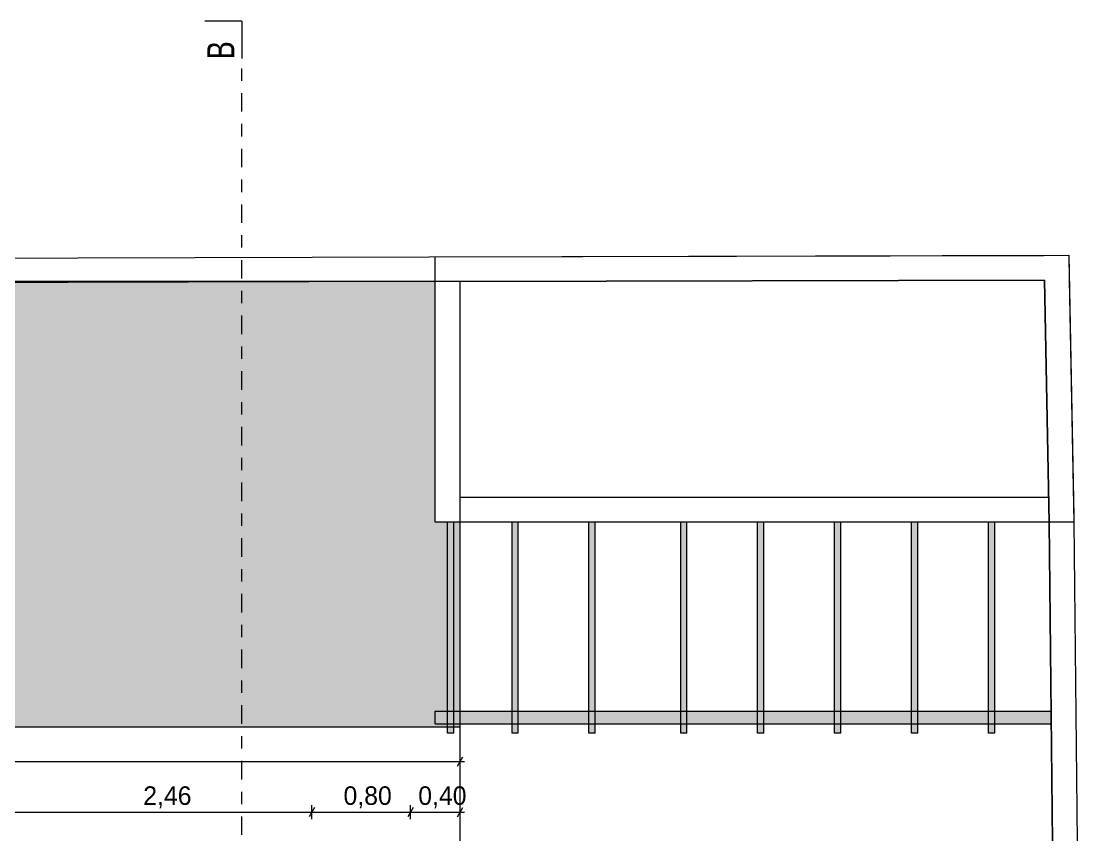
# Model space of a CAD drawing. Header units: metres. Extents: x -111189 to -108577, y -72951 to -72647.
# Drawn here: x -110671.94 to -110663.33, y -72927.68 to -72921.1 of the extents above; entities that cross this region are included whole.
import ezdxf

# ---------------------------------------------------------------- set-up
doc = ezdxf.new("R2010")
doc.units = ezdxf.units.M
doc.header["$MEASUREMENT"] = 0
doc.linetypes.add('Dashed', pattern=[0.423333, 0.211667, -0.211667])
doc.linetypes.add('OTK - Traço Ponto CORTES_ALÇ', pattern=[0.6, 0.3, -0.15, 0, -0.15])
for name, color, linetype in [('Muro Não Confinante - MNC1_1_01 - TERRENO PROPOSTO', 7, 'Continuous'), ('Muro Não Confinante - MNC1_1_03 - COBERTURA', 7, 'Continuous'), ('Muro Não Confinante - MNC1_1_03 - LAJES', 7, 'Continuous'), ('Muro Não Confinante - MNC1_1_05 - VIGA', 7, 'Continuous'), ('Muro Não Confinante - MNC1_1_07 - MUROS', 7, 'Continuous'), ('Muro Não Confinante - MNC1_1_12 - COTAS GERAIS', 7, 'Continuous'), ('Muro Não Confinante - MNC1_1_14 - CORTES.Marcadores', 7, 'Continuous'), ('Planta Piso -1_1_01 - TERRENO PROPOSTO', 7, 'Continuous'), ('Planta Piso -1_1_14 - CORTES.Marcadores', 7, 'Continuous')]:
    doc.layers.add(name, color=color, linetype=linetype)
doc.styles.add('ESTILO_GERADO_3', font='AGENCYR.TTF')
doc.styles.add('ESTILO_GERADO_4', font='malgunsl.ttf', dxfattribs={"width": 0.8})

msp = doc.modelspace()

# ---------------------------------------------------------------- hatches: boundary and pattern name
at = {"layer": 'Muro Não Confinante - MNC1_1_05 - VIGA', "linetype": 'Continuous', "lineweight": 0}
for points in [[(-110668.4859, -72926.8558), (-110668.4359, -72926.8558), (-110668.4359, -72925.149), (-110668.4859, -72925.149)], [(-110667.9649, -72926.8558), (-110667.9149, -72926.8558), (-110667.9149, -72925.149), (-110667.9649, -72925.149)], [(-110667.3424, -72926.8558), (-110667.2924, -72926.8558), (-110667.2924, -72925.149), (-110667.3424, -72925.149)], [(-110666.6005, -72926.8558), (-110666.5505, -72926.8558), (-110666.5505, -72925.149), (-110666.6005, -72925.149)], [(-110665.978, -72926.8558), (-110665.928, -72926.8558), (-110665.928, -72925.149), (-110665.978, -72925.149)], [(-110665.3561, -72926.8558), (-110665.3061, -72926.8558), (-110665.3061, -72925.149), (-110665.3561, -72925.149)], [(-110664.733, -72926.8558), (-110664.683, -72926.8558), (-110664.683, -72925.149), (-110664.733, -72925.149)], [(-110664.1098, -72926.8558), (-110664.0598, -72926.8558), (-110664.0598, -72925.149), (-110664.1098, -72925.149)], [(-110668.5859, -72926.6789), (-110668.5859, -72926.7789), (-110663.603, -72926.7789), (-110663.603, -72926.6789)]]:
    msp.add_hatch(color=255, dxfattribs=at).paths.add_polyline_path(points)
at = {"layer": 'Planta Piso -1_1_01 - TERRENO PROPOSTO', "linetype": 'Continuous', "lineweight": 0, "true_color": 0xd7ebd2, "transparency": 33554539}
msp.add_hatch(color=254, dxfattribs=at).paths.add_polyline_path([(-110668.3859, -72925.149), (-110668.4359, -72925.149), (-110668.5859, -72925.149), (-110668.5859, -72923.2036), (-110668.6354, -72923.2037), (-110673.5057, -72923.2151), (-110675.7641, -72923.2036), (-110675.7641, -72923.2036), (-110678.4616, -72923.1899), (-110680.8032, -72923.2623), (-110683.2324, -72923.1128), (-110683.2305, -72923.2036), (-110683.1683, -72926.1435), (-110683.1368, -72927.6287), (-110683.1289, -72928.0039), (-110682.8423, -72928.0039), (-110682.7627, -72928.0039), (-110682.6972, -72928.0039), (-110682.5161, -72928.0039), (-110682.4356, -72928.0039), (-110682.3843, -72928.0039), (-110682.3432, -72928.0039), (-110680.3878, -72928.0039), (-110680.2667, -72928.0039), (-110679.9964, -72928.0039), (-110679.5359, -72928.0039), (-110679.5359, -72926.8039), (-110678.3359, -72926.8039), (-110678.3359, -72926.8039), (-110668.3859, -72926.8039)])

# ---------------------------------------------------------------- linework, layer by layer
at = {"layer": 'Muro Não Confinante - MNC1_1_01 - TERRENO PROPOSTO', "color": 7, "linetype": 'Continuous', "lineweight": 13, "ltscale": 1000, "flags": 128}
msp.add_lwpolyline([(-110672.3231, -72928.0039), (-110671.8979, -72928.0039), (-110671.6889, -72928.0039), (-110671.3951, -72928.0039), (-110671.2342, -72928.0039), (-110670.9327, -72928.0039), (-110670.8519, -72928.0039), (-110670.4021, -72928.0039), (-110669.8715, -72928.0039), (-110668.3845, -72928.0039), (-110668.3846, -72927.6677), (-110668.3846, -72927.6287), (-110668.3859, -72923.2036), (-110670.9172, -72923.2036), (-110670.9563, -72923.2036), (-110671.2703, -72923.2036), (-110672.6338, -72923.2036)], dxfattribs=at)
at = {"layer": 'Muro Não Confinante - MNC1_1_03 - COBERTURA', "color": 7, "linetype": 'Continuous', "lineweight": 13, "ltscale": 1000, "flags": 128}
msp.add_lwpolyline([(-110668.5859, -72925.149), (-110668.5859, -72923.004), (-110663.4615, -72922.9906), (-110663.4203, -72925.149)], close=True, dxfattribs=at)
at = {"layer": 'Muro Não Confinante - MNC1_1_03 - LAJES', "color": 7, "linetype": 'Continuous', "lineweight": 13, "ltscale": 1000, "flags": 128}
msp.add_lwpolyline([(-110678.3359, -72926.8039), (-110668.3859, -72926.8039), (-110668.3859, -72923.2031), (-110663.6577, -72923.1921), (-110663.6202, -72925.1528), (-110663.5904, -72928.0039), (-110667.1859, -72928.0039), (-110668.3859, -72928.0039), (-110678.3359, -72928.0039)], close=True, dxfattribs=at)
at = {"layer": 'Muro Não Confinante - MNC1_1_05 - VIGA', "color": 7, "linetype": 'Continuous', "lineweight": 13, "ltscale": 1000}
for p, q in [((-110668.5859, -72923.004), (-110663.4615, -72922.9906)), ((-110668.5859, -72925.149), (-110668.5859, -72923.004)), ((-110663.4615, -72922.9906), (-110663.4203, -72925.149)), ((-110668.3859, -72923.2035), (-110663.6577, -72923.1912)), ((-110668.3859, -72924.949), (-110668.3859, -72923.2035)), ((-110663.6577, -72923.1912), (-110663.6241, -72924.949)), ((-110663.6241, -72924.949), (-110668.3859, -72924.949)), ((-110668.4859, -72925.149), (-110668.5859, -72925.149)), ((-110668.4859, -72926.8558), (-110668.4859, -72925.149)), ((-110668.4359, -72926.8558), (-110668.4359, -72925.149)), ((-110667.9649, -72925.149), (-110668.4359, -72925.149)), ((-110667.9649, -72926.8558), (-110667.9649, -72925.149)), ((-110667.9149, -72926.8558), (-110667.9149, -72925.149)), ((-110667.3424, -72925.149), (-110667.9149, -72925.149)), ((-110667.3424, -72926.8558), (-110667.3424, -72925.149)), ((-110667.2924, -72926.8558), (-110667.2924, -72925.149)), ((-110666.6005, -72925.149), (-110667.2924, -72925.149)), ((-110666.6005, -72926.8558), (-110666.6005, -72925.149)), ((-110666.5505, -72926.8558), (-110666.5505, -72925.149)), ((-110665.978, -72925.149), (-110666.5505, -72925.149)), ((-110665.978, -72926.8558), (-110665.978, -72925.149)), ((-110665.928, -72926.8558), (-110665.928, -72925.149)), ((-110665.3561, -72925.149), (-110665.928, -72925.149)), ((-110665.3561, -72926.8558), (-110665.3561, -72925.149)), ((-110665.3061, -72926.8558), (-110665.3061, -72925.149)), ((-110664.733, -72925.149), (-110665.3061, -72925.149)), ((-110664.733, -72926.8558), (-110664.733, -72925.149)), ((-110664.683, -72926.8558), (-110664.683, -72925.149)), ((-110664.1098, -72925.149), (-110664.683, -72925.149)), ((-110664.1098, -72926.8558), (-110664.1098, -72925.149)), ((-110664.0598, -72926.8558), (-110664.0598, -72925.149)), ((-110663.4203, -72925.149), (-110664.0598, -72925.149)), ((-110668.5859, -72926.6789), (-110663.603, -72926.6789)), ((-110668.5859, -72926.7789), (-110668.5859, -72926.6789)), ((-110663.603, -72926.7789), (-110663.603, -72926.6789)), ((-110668.5859, -72926.7789), (-110663.603, -72926.7789)), ((-110668.4359, -72926.8558), (-110668.4859, -72926.8558)), ((-110667.9149, -72926.8558), (-110667.9649, -72926.8558)), ((-110667.2924, -72926.8558), (-110667.3424, -72926.8558)), ((-110666.5505, -72926.8558), (-110666.6005, -72926.8558)), ((-110665.928, -72926.8558), (-110665.978, -72926.8558)), ((-110665.3061, -72926.8558), (-110665.3561, -72926.8558)), ((-110664.683, -72926.8558), (-110664.733, -72926.8558)), ((-110664.0598, -72926.8558), (-110664.1098, -72926.8558))]:
    msp.add_line(p, q, dxfattribs=at)
at = {"layer": 'Muro Não Confinante - MNC1_1_05 - VIGA', "color": 7, "linetype": 'Dashed', "lineweight": 13, "ltscale": 10}
for p, q in [((-110668.5859, -72923.004), (-110663.4615, -72922.9906)), ((-110668.5859, -72925.149), (-110668.5859, -72923.004)), ((-110663.4615, -72922.9906), (-110663.4203, -72925.149)), ((-110663.4203, -72925.149), (-110668.5859, -72925.149)), ((-110668.4859, -72926.8558), (-110668.4859, -72925.149)), ((-110667.9649, -72926.8558), (-110667.9649, -72925.149)), ((-110667.3424, -72926.8558), (-110667.3424, -72925.149)), ((-110666.6005, -72926.8558), (-110666.6005, -72925.149)), ((-110665.978, -72926.8558), (-110665.978, -72925.149)), ((-110665.3561, -72926.8558), (-110665.3561, -72925.149)), ((-110664.733, -72926.8558), (-110664.733, -72925.149)), ((-110664.1098, -72926.8558), (-110664.1098, -72925.149)), ((-110668.5859, -72926.6789), (-110663.603, -72926.6789))]:
    msp.add_line(p, q, dxfattribs=at)
at = {"layer": 'Muro Não Confinante - MNC1_1_07 - MUROS', "color": 7, "linetype": 'Continuous', "lineweight": 13, "ltscale": 1000, "flags": 128}
for points in [[(-110683.3466, -72942.2934), (-110683.3003, -72929.3572), (-110683.372, -72925.9698), (-110683.4324, -72923.117), (-110683.437, -72922.8998), (-110683.2201, -72922.9132), (-110680.8075, -72923.0617), (-110678.4677, -72922.99), (-110673.374, -72923.0157), (-110668.6359, -72923.0041), (-110663.6615, -72922.9912), (-110663.4615, -72922.9906), (-110663.4577, -72923.1883), (-110663.4203, -72925.149), (-110663.3878, -72928.2538), (-110663.3607, -72933.6408), (-110663.3316, -72939.4405)], [(-110668.5859, -72923.2036), (-110668.6354, -72923.2037), (-110673.5057, -72923.2151), (-110678.4616, -72923.1899), (-110680.8032, -72923.2623), (-110683.2324, -72923.1128), (-110683.1717, -72925.9822), (-110683.1006, -72929.3402), (-110683.1466, -72942.2934)], [(-110663.5316, -72939.4405), (-110663.5605, -72933.6849), (-110663.5878, -72928.2558), (-110663.6202, -72925.1528), (-110663.6577, -72923.1921), (-110668.3859, -72923.2031)]]:
    msp.add_lwpolyline(points, dxfattribs=at)
at = {"layer": 'Muro Não Confinante - MNC1_1_12 - COTAS GERAIS', "color": 7, "linetype": 'Continuous', "lineweight": 5, "ltscale": 1000}
for p, q in [((-110668.4076, -72927.1226), (-110668.3643, -72927.0476)), ((-110668.3859, -72927.1413), (-110668.3859, -72927.0288)), ((-110678.3359, -72927.0851), (-110668.3859, -72927.0851)), ((-110668.3859, -72927.0851), (-110668.3493, -72927.0851)), ((-110669.5643, -72927.4559), (-110669.6076, -72927.5309)), ((-110669.5859, -72927.5497), (-110669.5859, -72927.4372)), ((-110668.7643, -72927.4559), (-110668.8076, -72927.5309)), ((-110668.7859, -72927.5497), (-110668.7859, -72927.4372)), ((-110668.4076, -72927.5309), (-110668.3643, -72927.4559)), ((-110668.3859, -72927.5497), (-110668.3859, -72927.4372)), ((-110672.0466, -72927.4934), (-110669.5859, -72927.4934)), ((-110669.5859, -72927.4934), (-110668.7859, -72927.4934)), ((-110668.7859, -72927.4934), (-110668.3859, -72927.4934)), ((-110668.3859, -72927.4934), (-110668.3493, -72927.4934))]:
    msp.add_line(p, q, dxfattribs=at)
at = {"layer": 'Muro Não Confinante - MNC1_1_14 - CORTES.Marcadores', "color": 7, "linetype": 'Continuous', "lineweight": 5, "ltscale": 1000}
for q in [(-110670.4514, -72921.0982), (-110670.1514, -72921.3982)]:
    msp.add_line((-110670.1514, -72921.0982), q, dxfattribs=at)
at = {"layer": 'Planta Piso -1_1_14 - CORTES.Marcadores', "color": 7, "linetype": 'OTK - Traço Ponto CORTES_ALÇ', "lineweight": 5, "ltscale": 0.5}
msp.add_line((-110670.1514, -72943.4289), (-110670.1514, -72921.3982), dxfattribs=at)

# ---------------------------------------------------------------- texts
at = {"layer": 'Muro Não Confinante - MNC1_1_12 - COTAS GERAIS', "color": 7, "linetype": 'Continuous', "lineweight": 5, "char_height": 0.15, "attachment_point": 7, "style": 'ESTILO_GERADO_3'}
for s, insert, width in [('\\A1;{\\pql;\\fAgency FB|b0|i0|c0|p0;\\W1.000000;2,46}', (-110670.9488, -72927.4634), 0.265192), ('\\A1;{\\pql;\\fAgency FB|b0|i0|c0|p0;\\W1.000000;0,80}', (-110669.3285, -72927.4634), 0.285147), ('\\A1;{\\pql;\\fAgency FB|b0|i0|c0|p0;\\W1.000000;0,40}', (-110668.7238, -72927.4634), 0.27574)]:
    msp.add_mtext(s, dxfattribs=dict(at, insert=insert, width=width))
at = {"layer": 'Muro Não Confinante - MNC1_1_14 - CORTES.Marcadores', "color": 7, "linetype": 'Continuous', "lineweight": 5, "insert": (-110670.2114, -72921.4087), "char_height": 0.22, "attachment_point": 7, "rotation": 90, "style": 'ESTILO_GERADO_4'}
msp.add_mtext('\\A1;{\\pql;\\pt0;\\fMalgun Gothic Semilight|b0|i0|c0|p0;\\W0.800000;B}', dxfattribs=at)

doc.saveas('drawing.dxf')
